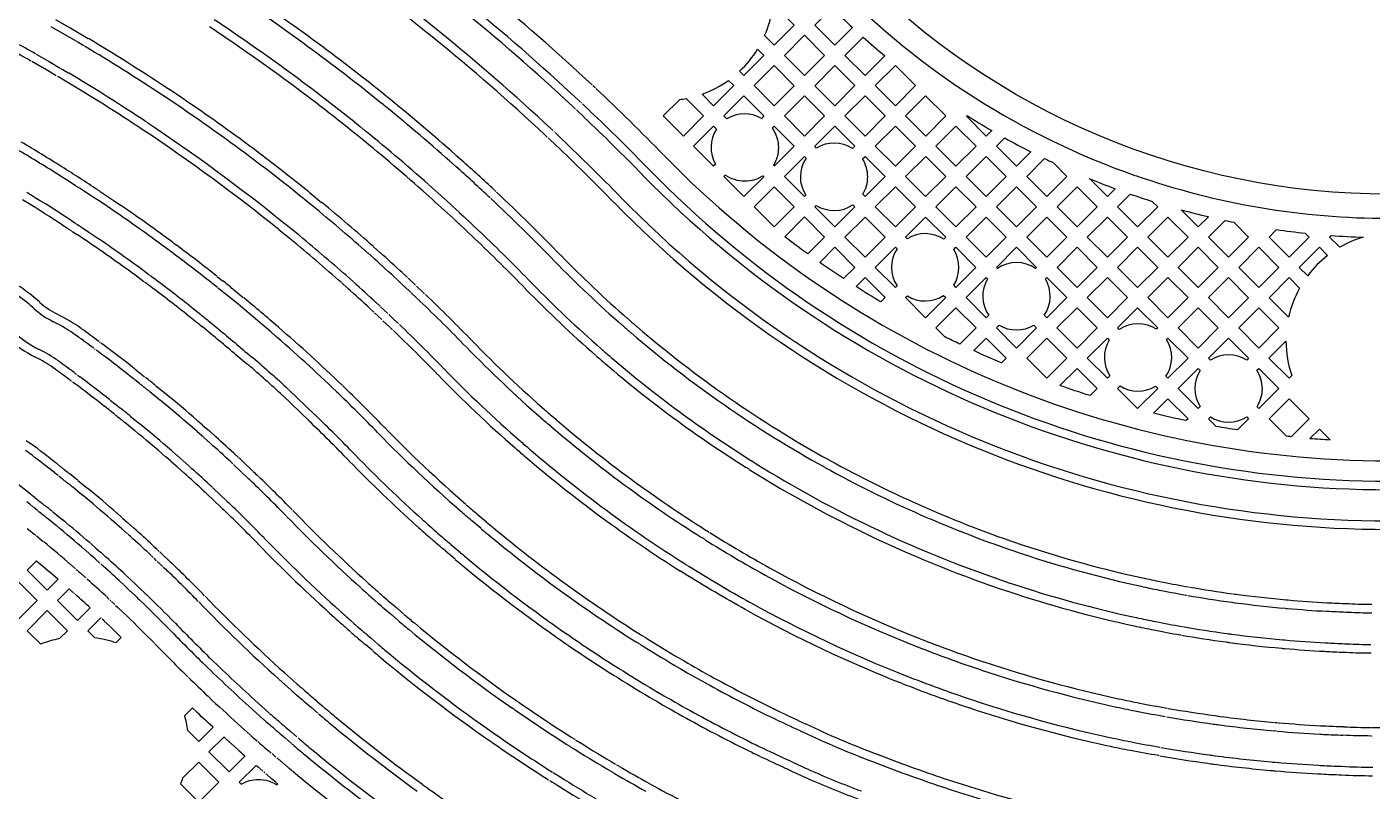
# Model space of a CAD drawing. Extents: x 1548 to 1929, y -174 to 95.
# Drawn here: x 1743.38 to 1750.48, y 44.26 to 48.3 of the extents above; entities that cross this region are included whole.
import ezdxf

# ---------------------------------------------------------------- set-up
doc = ezdxf.new("R2010")
doc.units = 0
doc.layers.add('gbr-dxf_layer0', color=7, linetype='Continuous')

msp = doc.modelspace()

# ---------------------------------------------------------------- linework, layer by layer
at = {"layer": 'gbr-dxf_layer0'}
for p, q in [((1743.5828, 48.2556), (1743.5125, 48.2951)), ((1743.5356, 48.3337), (1743.6059, 48.2942)), ((1743.6074, 48.2933), (1743.6683, 48.2572)), ((1743.6472, 48.2174), (1743.5834, 48.2552)), ((1743.6848, 48.1957), (1743.6505, 48.2158)), ((1743.433, 48.1511), (1743.5013, 48.1129)), ((1743.4782, 48.0742), (1743.4099, 48.1125)), ((1743.5394, 48.0376), (1743.4787, 48.0739)), ((1743.5029, 48.1119), (1743.5607, 48.0773)), ((1743.5625, 48.0763), (1743.5684, 48.0728)), ((1743.5789, 48.015), (1743.5514, 48.0312)), ((1744.1075, 47.93), (1744.0999, 47.9348)), ((1746.3797, 47.9776), (1746.3719, 47.985)), ((1746.2729, 47.8681), (1746.2634, 47.8769)), ((1746.3251, 47.8187), (1746.2846, 47.857)), ((1746.2949, 47.909), (1746.3044, 47.9002)), ((1746.3164, 47.8888), (1746.3569, 47.8506)), ((1746.131, 47.7138), (1746.1203, 47.7237)), ((1746.1525, 47.7552), (1746.1607, 47.7476)), ((1746.172, 47.7371), (1746.2063, 47.7048)), ((1746.1406, 47.7048), (1746.1362, 47.7092)), ((1746.1738, 47.6736), (1746.142, 47.7035)), ((1745.6483, 47.5584), (1745.6157, 47.5876)), ((1745.6467, 47.6203), (1745.6793, 47.5911)), ((1745.5074, 47.4001), (1745.4746, 47.4293)), ((1745.5054, 47.4621), (1745.5382, 47.4329)), ((1745.852, 47.4333), (1745.8597, 47.4259)), ((1743.4311, 47.3403), (1743.3619, 47.3832)), ((1743.3846, 47.4221), (1743.4567, 47.3774)), ((1743.7874, 47.4165), (1743.8351, 47.3842)), ((1743.837, 47.3829), (1743.8824, 47.3518)), ((1744.9108, 47.3349), (1744.8476, 47.3864)), ((1744.8743, 47.4227), (1744.9401, 47.3691)), ((1743.858, 47.3139), (1743.8098, 47.347)), ((1745.6667, 47.3162), (1745.6919, 47.2928)), ((1743.674, 47.2372), (1743.7146, 47.21)), ((1744.7776, 47.1734), (1744.7143, 47.2249)), ((1744.7437, 47.259), (1744.807, 47.2075)), ((1745.6629, 47.2583), (1745.6352, 47.284)), ((1743.6906, 47.1719), (1743.65, 47.1991)), ((1743.7364, 47.1405), (1743.6914, 47.1714)), ((1743.7159, 47.2091), (1743.7636, 47.1764)), ((1744.1559, 47.1566), (1744.1742, 47.1431)), ((1744.1485, 47.1062), (1744.1302, 47.1196)), ((1745.2166, 47.0725), (1745.1835, 47.1018)), ((1745.2143, 47.1346), (1745.2474, 47.1053)), ((1744.0206, 46.9373), (1744.0051, 46.9487)), ((1744.0307, 46.9857), (1744.049, 46.9722)), ((1744.3906, 46.9189), (1744.3584, 46.9446)), ((1744.3881, 46.9784), (1744.4177, 46.9549)), ((1745.0774, 46.9161), (1745.046, 46.944)), ((1745.0742, 46.9791), (1745.1082, 46.9488)), ((1745.3622, 46.9399), (1745.3398, 46.9605)), ((1745.4037, 46.9003), (1745.364, 46.938)), ((1745.3686, 46.9951), (1745.3935, 46.9722)), ((1745.3959, 46.9698), (1745.4356, 46.932)), ((1744.4989, 46.8315), (1744.4453, 46.8751)), ((1744.4727, 46.9108), (1744.5262, 46.8673)), ((1745.409, 46.895), (1745.4042, 46.8998)), ((1745.4426, 46.863), (1745.4111, 46.8932)), ((1745.4406, 46.9272), (1745.4746, 46.8947)), ((1750.0431, 46.7632), (1749.9402, 46.866)), ((1744.2546, 46.8139), (1744.2859, 46.7891)), ((1745.2159, 46.7898), (1745.1962, 46.8076)), ((1745.2274, 46.8401), (1745.2483, 46.8211)), ((1745.2516, 46.8177), (1745.2893, 46.782)), ((1744.2587, 46.7532), (1744.2276, 46.7779)), ((1744.3408, 46.7448), (1744.3927, 46.7025)), ((1745.2575, 46.7501), (1745.2198, 46.7859)), ((1745.2995, 46.7101), (1745.2629, 46.7446)), ((1745.2948, 46.7765), (1745.3288, 46.7443)), ((1744.3653, 46.6668), (1744.3107, 46.7113)), ((1743.7598, 46.5824), (1743.7496, 46.5895)), ((1743.7745, 46.627), (1743.7847, 46.6199)), ((1749.9401, 46.5464), (1750.0295, 46.6358)), ((1743.6523, 46.4569), (1743.6625, 46.4498)), ((1743.9527, 46.4336), (1743.9245, 46.4554)), ((1743.9787, 46.413), (1743.9535, 46.433)), ((1743.9538, 46.4897), (1743.9793, 46.4699)), ((1743.9805, 46.469), (1744.0057, 46.449)), ((1743.6356, 46.4137), (1743.6254, 46.4208)), ((1744.0863, 46.3258), (1744.033, 46.3695)), ((1744.0632, 46.4029), (1744.1139, 46.3614)), ((1744.7675, 46.38), (1744.9042, 46.2482)), ((1743.8223, 46.2696), (1743.7951, 46.2909)), ((1743.8239, 46.3255), (1743.8484, 46.3063)), ((1743.8503, 46.3049), (1743.8757, 46.2846)), ((1744.8739, 46.215), (1744.7347, 46.3491)), ((1743.8466, 46.2503), (1743.8239, 46.2685)), ((1743.9301, 46.2409), (1743.9803, 46.1999)), ((1743.9535, 46.1637), (1743.9007, 46.2069)), ((1744.2824, 46.1595), (1744.2559, 46.1828)), ((1744.3164, 46.1299), (1744.2834, 46.1586)), ((1744.2847, 46.2174), (1744.3112, 46.1941)), ((1744.312, 46.1933), (1744.3476, 46.1623)), ((1744.3495, 46.1605), (1744.381, 46.1318)), ((1743.3912, 46.1048), (1743.4039, 46.0962)), ((1744.3516, 46.0977), (1744.3176, 46.1287)), ((1744.1441, 46.0022), (1744.1174, 46.0255)), ((1744.1479, 46.0586), (1744.1746, 46.0353)), ((1744.1756, 46.0344), (1744.2079, 46.006)), ((1744.5019, 46.0226), (1744.5065, 46.0182)), ((1744.5082, 46.0164), (1744.5495, 45.9764)), ((1747.2067, 46.0064), (1747.2212, 45.9972)), ((1743.5297, 45.9425), (1743.5129, 45.9557)), ((1743.55, 45.9265), (1743.5306, 45.9417)), ((1743.5417, 45.9903), (1743.5585, 45.9771)), ((1743.5595, 45.9763), (1743.5761, 45.9631)), ((1743.5818, 45.9586), (1743.6019, 45.9424)), ((1744.1773, 45.9731), (1744.145, 46.0014)), ((1744.212, 45.9417), (1744.178, 45.9724)), ((1744.2091, 46.005), (1744.2406, 45.9765)), ((1744.519, 45.9432), (1744.4753, 45.9857)), ((1744.5474, 45.9164), (1744.5202, 45.9422)), ((1744.5502, 45.9758), (1744.5774, 45.9499)), ((1747.1959, 45.9599), (1747.1815, 45.9691)), ((1743.5727, 45.9081), (1743.5526, 45.9244)), ((1743.6752, 45.8257), (1743.6244, 45.867)), ((1743.6538, 45.9012), (1743.7046, 45.8598)), ((1743.4092, 45.8247), (1743.4275, 45.8107)), ((1743.429, 45.8095), (1743.4455, 45.7961)), ((1743.4478, 45.7941), (1743.4669, 45.779)), ((1744.3662, 45.8626), (1744.4056, 45.8241)), ((1744.4062, 45.8235), (1744.4329, 45.7985)), ((1743.3992, 45.7757), (1743.3836, 45.7876)), ((1743.4162, 45.7619), (1743.3997, 45.7753)), ((1743.4407, 45.7423), (1743.4189, 45.7596)), ((1743.5207, 45.7362), (1743.5703, 45.6956)), ((1743.8604, 45.728), (1743.8855, 45.7059)), ((1744.4037, 45.7642), (1744.3745, 45.7916)), ((1745.7596, 45.7249), (1745.8097, 45.6822)), ((1743.5408, 45.6616), (1743.4912, 45.7022)), ((1743.8574, 45.6707), (1743.8297, 45.6951)), ((1743.8856, 45.6464), (1743.8592, 45.6693)), ((1743.8871, 45.7047), (1743.916, 45.6795)), ((1743.9173, 45.6783), (1743.9474, 45.651)), ((1745.7815, 45.6471), (1745.7314, 45.6898)), ((1743.3857, 45.6479), (1743.4081, 45.6306)), ((1743.4105, 45.6286), (1743.4237, 45.6179)), ((1743.4249, 45.6169), (1743.4323, 45.611)), ((1743.4344, 45.6092), (1743.4707, 45.5793)), ((1743.9162, 45.6185), (1743.8861, 45.6459)), ((1746.963, 45.589), (1746.9462, 45.5994)), ((1746.971, 45.637), (1746.9849, 45.6283)), ((1743.7172, 45.5117), (1743.6916, 45.5346)), ((1743.7443, 45.4881), (1743.7184, 45.5106)), ((1743.7199, 45.5696), (1743.7481, 45.5444)), ((1743.7488, 45.5438), (1743.7748, 45.5213)), ((1743.7761, 45.52), (1743.8013, 45.497)), ((1744.04, 45.5056), (1744.0219, 45.5224)), ((1744.0509, 45.5569), (1744.0715, 45.5378)), ((1744.0741, 45.5352), (1744.0834, 45.5264)), ((1744.0857, 45.5241), (1744.1017, 45.5084)), ((1745.6446, 45.4851), (1745.5942, 45.5283)), ((1745.6225, 45.5633), (1745.6729, 45.5201)), ((1743.62, 45.4533), (1743.6417, 45.4342)), ((1743.7701, 45.4646), (1743.7448, 45.4876)), ((1744.0514, 45.4946), (1744.0422, 45.5034)), ((1744.0693, 45.4772), (1744.0557, 45.4905)), ((1744.1014, 45.447), (1744.0723, 45.4741)), ((1744.1039, 45.5061), (1744.1329, 45.4791)), ((1746.8597, 45.4596), (1746.8719, 45.4519)), ((1743.645, 45.4314), (1743.6525, 45.4251)), ((1743.6547, 45.4231), (1743.6719, 45.4081)), ((1743.674, 45.4061), (1743.6957, 45.3863)), ((1743.8943, 45.3514), (1743.8761, 45.3685)), ((1743.908, 45.4003), (1743.9261, 45.3832)), ((1743.9278, 45.3815), (1743.9354, 45.3742)), ((1743.9374, 45.3725), (1743.9552, 45.355)), ((1743.906, 45.3401), (1743.8959, 45.3497)), ((1743.9227, 45.3238), (1743.9074, 45.3389)), ((1743.9569, 45.292), (1743.9241, 45.3224)), ((1743.9556, 45.3546), (1743.9884, 45.3242)), ((1743.8038, 45.2883), (1743.8195, 45.2736)), ((1743.8234, 45.2699), (1743.8283, 45.2651)), ((1743.831, 45.2626), (1743.8483, 45.2456)), ((1743.8524, 45.2417), (1743.8622, 45.2325)), ((1743.8637, 45.2311), (1743.8886, 45.2077)), ((1745.3384, 45.2272), (1745.3744, 45.1952)), ((1743.7916, 45.1595), (1743.7818, 45.1686)), ((1743.8215, 45.1314), (1743.7928, 45.1583)), ((1743.8912, 45.2054), (1743.9103, 45.1874)), ((1745.3429, 45.163), (1745.3094, 45.1927)), ((1743.839, 45.1149), (1743.8238, 45.1294)), ((1749.4754, 45.0853), (1749.4713, 45.0861)), ((1745.2077, 45.0029), (1745.1718, 45.0344)), ((1745.2025, 45.0674), (1745.2357, 45.0382)), ((1744.7448, 44.8853), (1744.8071, 44.8297)), ((1746.5264, 44.8984), (1746.5295, 44.8964)), ((1744.7761, 44.797), (1744.7165, 44.8503)), ((1744.9173, 44.7351), (1744.948, 44.7079)), ((1745.9689, 44.7384), (1745.9811, 44.73)), ((1746.7044, 44.7374), (1746.6961, 44.7421)), ((1746.7173, 44.7819), (1746.7256, 44.7772)), ((1744.6355, 44.6383), (1744.5728, 44.6945)), ((1744.6037, 44.7272), (1744.6639, 44.6733)), ((1744.9198, 44.6728), (1744.8865, 44.7023)), ((1745.9565, 44.6923), (1745.9443, 44.7007)), ((1749.4045, 44.6988), (1749.4083, 44.6981)), ((1744.5002, 44.6146), (1744.5635, 44.5582)), ((1749.972, 44.624), (1749.9846, 44.6228)), ((1744.4945, 44.4836), (1744.4351, 44.5366)), ((1744.7789, 44.5144), (1744.7481, 44.5418)), ((1744.7789, 44.5746), (1744.8097, 44.5472)), ((1745.8369, 44.5204), (1745.8242, 44.5291)), ((1745.8507, 44.5655), (1745.8634, 44.5568)), ((1749.9801, 44.578), (1749.9696, 44.579)), ((1744.6783, 44.4594), (1744.6991, 44.4409)), ((1744.6301, 44.3663), (1744.6131, 44.3814)), ((1744.7037, 44.4368), (1744.7083, 44.4328)), ((1744.7188, 44.424), (1744.7402, 44.4057)), ((1744.7415, 44.4046), (1744.7667, 44.3832)), ((1744.768, 44.3822), (1744.783, 44.37)), ((1744.64, 44.3575), (1744.6354, 44.3616)), ((1744.6727, 44.3297), (1744.6513, 44.3481)), ((1744.6995, 44.307), (1744.6743, 44.3283)), ((1746.1617, 44.3594), (1746.167, 44.3559)), ((1746.4854, 44.3548), (1746.4742, 44.3614))]:
    msp.add_line(p, q, dxfattribs=at)
at = {"layer": 'gbr-dxf_layer0', "linetype": 'Continuous'}
for points in [[(1787.9817, 53.2652), (1787.9817, 52.6681, -0.414254), (1787.9317, 52.618), (1787.5702, 52.618), (1787.5702, 52.5701), (1787.2416, 52.5701), (1787.2416, 52.618), (1787.2067, 52.618, 0.064068), (1786.9936, 52.5906, 0.013699), (1786.8417, 52.5464, 0.036904), (1786.8081, 52.5489, 0.080213), (1786.7361, 52.5373, 0.02431), (1786.4744, 52.4286), (1767.9627, 52.4286, 0.202298), (1758.8936, 48.602, -0.202305), (1756.0729, 47.4121), (1750.5726, 47.4121, -0.202305), (1747.7519, 48.602, 0.202298), (1738.6828, 52.4286), (1710.498, 52.4286)], [(1743.6688, 48.2569, -0.051799), (1743.6729, 48.2548), (1743.7086, 48.2338)], [(1744.0994, 47.9351, -0.056621), (1744.095, 47.9376, 0.012261), (1743.6884, 48.1935)], [(1743.5709, 48.0717, -0.0435), (1743.5743, 48.0699), (1743.6027, 48.0532)], [(1743.9986, 47.7511, -0.068014), (1743.9931, 47.7537, 0.012743), (1743.5798, 48.0145)], [(1744.12, 47.9752, -0.052226), (1744.124, 47.9728), (1744.1328, 47.9672)], [(1744.0188, 47.7913, -0.058344), (1744.0232, 47.7887, -0.023177), (1744.7427, 47.2599)], [(1747.3183, 47.761, -0.154933), (1747.3508, 47.6584, -0.140449), (1747.3239, 47.5643)], [(1748.5015, 47.6653), (1748.5454, 47.7092, 0.00942), (1748.6838, 47.6356)], [(1745.8295, 47.3926), (1745.821, 47.4006, -0.057147), (1745.8174, 47.4042, 0.005454), (1745.6493, 47.5575)], [(1747.2706, 47.5098, -0.146257), (1747.173, 47.4806, -0.154923), (1747.0705, 47.5132), (1747.063, 47.5057)], [(1743.8081, 47.3482), (1743.7632, 47.3785, -0.011416), (1743.7373, 47.3946)], [(1745.6938, 47.2912), (1745.7736, 47.2153, -0.067126), (1745.7782, 47.2115, -0.009279), (1746.0492, 46.9431)], [(1746.016, 46.9126, 0.009178), (1745.7492, 47.177, -0.066199), (1745.7447, 47.1807), (1745.6643, 47.2571)], [(1750.2599, 47.1857), (1750.2683, 47.1941, 0.010165), (1750.4372, 47.1852)], [(1750.4372, 47.1852, 0.059315), (1750.3136, 47.132), (1750.2599, 47.1857)], [(1749.9402, 46.866), (1750.0463, 46.9721), (1750.1017, 46.9168, 0.0726), (1750.0431, 46.7632)], [(1745.4886, 46.8823, -0.033726), (1745.4907, 46.8803, -0.008705), (1745.7337, 46.6388)], [(1745.7029, 46.6059, 0.008783), (1745.4589, 46.8484, -0.004338), (1745.4533, 46.8532)], [(1744.7336, 46.3503, 0.007395), (1744.5534, 46.5111, -0.121111), (1744.5438, 46.5159, 0.006517), (1744.3662, 46.6662)], [(1744.3938, 46.7017, -0.006353), (1744.5679, 46.5546, -0.120438), (1744.5774, 46.5498, -0.00768), (1744.7656, 46.3819)], [(1750.0295, 46.6358, 0.081276), (1750.0603, 46.4546), (1750.0461, 46.4404), (1749.9401, 46.5464)], [(1743.6193, 46.4253, -0.018624), (1743.6181, 46.4263, -0.003594), (1743.6111, 46.4318)], [(1744.3733, 45.7928), (1744.3339, 45.8312, -0.008152), (1744.3178, 45.8456)], [(1745.7305, 45.6905, -0.003593), (1745.6728, 45.7396, -0.060481), (1745.669, 45.7434)], [(1745.4731, 45.694, 0.003317), (1745.5481, 45.6274, -0.057243), (1745.5515, 45.6236, 0.004202), (1745.6213, 45.5642)], [(1745.5934, 45.5289, -0.004324), (1745.5209, 45.5905, -0.068088), (1745.5167, 45.5949)], [(1747.1791, 45.2185, -0.013501), (1746.8534, 45.4107, -0.059445), (1746.8488, 45.4133), (1746.8346, 45.4222)], [(1743.6279, 45.3105, -0.013791), (1743.626, 45.3123), (1743.6076, 45.3292), (1743.5462, 45.2677)], [(1743.5462, 45.2677), (1743.6523, 45.1616), (1743.719, 45.2283, 0.003621), (1743.6398, 45.3001)], [(1743.7062, 45.1077), (1743.7417, 45.0721, -0.051426), (1743.8553, 45.0451), (1743.8827, 45.0725, 0.002041), (1743.8401, 45.1139)], [(1744.165, 45.1502, -0.046325), (1744.168, 45.1474, 0.00746), (1744.3556, 44.9593)], [(1744.0579, 45.0409, -0.029204), (1744.0622, 45.037, 0.006722), (1744.234, 44.8645)], [(1746.6189, 45.0374, -0.003813), (1746.6137, 45.0409, -0.008406), (1746.6006, 45.0485)], [(1744.2696, 44.6891, -0.000599), (1744.2577, 44.7004), (1744.216, 44.6587)], [(1744.216, 44.6587, -0.034204), (1744.2314, 44.5825), (1744.2916, 44.5223), (1744.3673, 44.598, -0.00361), (1744.2709, 44.6878)], [(1750.4836, 44.5975, -0.038897), (1750.487, 44.5976), (1756.0638, 44.5976)], [(1750.4835, 44.5522, -0.039457), (1750.48, 44.5521, -0.013349), (1750.3305, 44.5565)], [(1749.3594, 44.4483, -0.033027), (1749.3565, 44.4488, -0.005377), (1749.2088, 44.4764)], [(1744.6118, 44.3825, -0.000925), (1744.5942, 44.3973), (1744.5054, 44.3085)], [(1746.4964, 44.4006, -0.034007), (1746.499, 44.399), (1746.5072, 44.3942)], [(1744.5054, 44.3085), (1744.516, 44.2979, -0.134942), (1744.6068, 44.3229, -0.144399), (1744.7033, 44.2944), (1744.7085, 44.2996)]]:
    msp.add_lwpolyline(points, format="xyb", dxfattribs=at)
for points in [[(1747.2781, 48.2492, 0.070282), (1747.3206, 48.4026), (1747.3288, 48.4108), (1747.4348, 48.3048), (1747.3287, 48.1987)], [(1747.5425, 48.3048), (1747.6337, 48.3959, 0.009003), (1747.7417, 48.2922), (1747.6484, 48.1989)], [(1747.7023, 48.145), (1747.7982, 48.2409, 0.009037), (1747.9121, 48.1428), (1747.8083, 48.039)], [(1747.1462, 48.0617, 0.066407), (1747.2412, 48.1784), (1747.2748, 48.1448), (1747.1689, 48.0389)], [(1746.9478, 47.9403, 0.069335), (1747.087, 48.0131), (1747.1151, 47.9851), (1747.0091, 47.8791)], [(1747.063, 47.8252), (1747.1689, 47.9312), (1747.2748, 47.8253), (1747.2619, 47.8124, 0.277245), (1747.0789, 47.8093)], [(1746.7433, 47.8253), (1746.8298, 47.9119, 0.0149), (1746.8632, 47.9172), (1746.9552, 47.8252), (1746.8493, 47.7193)], [(1746.9032, 47.6654), (1747.0091, 47.7713), (1747.0244, 47.756, 0.283381), (1747.0191, 47.5695), (1747.0091, 47.5596)], [(1747.5425, 47.6654), (1747.6483, 47.7713), (1747.7542, 47.6654), (1747.7415, 47.6526, 0.288408), (1747.5522, 47.6557)], [(1747.3826, 47.5055), (1747.4886, 47.6115), (1747.497, 47.6031, 0.301445), (1747.4955, 47.4066), (1747.4885, 47.3996)], [(1747.7949, 47.5983), (1747.8081, 47.6115), (1747.9142, 47.5054), (1747.8083, 47.3996), (1747.7964, 47.4115, 0.137221), (1747.8222, 47.5037, 0.141242)], [(1748.6614, 47.5055), (1748.7558, 47.5998, 0.002994), (1748.8001, 47.5787), (1748.8734, 47.5054), (1748.7674, 47.3995)], [(1747.5424, 47.3458), (1747.5498, 47.3532, 0.296935), (1747.7438, 47.3563), (1747.7544, 47.3457), (1747.6484, 47.2397)], [(1749.1409, 47.3456), (1749.208, 47.4127, 0.007352), (1749.3241, 47.3744), (1749.3529, 47.3456), (1749.2469, 47.2396)], [(1747.3841, 47.1874), (1747.4885, 47.2919), (1747.5945, 47.1859), (1747.5057, 47.097, -0.007242)], [(1748.022, 47.1858), (1748.1279, 47.2917), (1748.2338, 47.1858), (1748.2231, 47.175, 0.293128), (1748.0311, 47.1767)], [(1749.6204, 47.1858), (1749.7082, 47.2736, 0.002876), (1749.7543, 47.2641), (1749.8325, 47.1859), (1749.7264, 47.0798)], [(1749.9403, 47.1859), (1749.9798, 47.2254, 0.009193), (1750.1315, 47.2064), (1750.1522, 47.1857), (1750.0463, 47.0799)], [(1747.5687, 47.0523), (1747.6484, 47.132), (1747.7544, 47.026), (1747.6951, 46.9667, -0.007295)], [(1747.8622, 47.026), (1747.9682, 47.132), (1747.9768, 47.1233, 0.297432), (1747.9769, 46.929), (1747.9681, 46.9201)], [(1748.2763, 46.9316, 0.287854), (1748.2765, 47.1206), (1748.2877, 47.1319), (1748.3937, 47.0259), (1748.2878, 46.92)], [(1748.5015, 47.0259), (1748.6076, 47.1319), (1748.7135, 47.026), (1748.7078, 47.0203, 0.309326), (1748.507, 47.0203)], [(1750.1002, 47.026), (1750.206, 47.1319), (1750.2492, 47.0887, 0.066056), (1750.1442, 46.982)], [(1747.7606, 46.9244), (1747.8083, 46.9721), (1747.9142, 46.8662), (1747.8917, 46.8437, -0.007357)], [(1748.3417, 46.8662), (1748.4476, 46.972), (1748.4548, 46.9648, 0.292857), (1748.4606, 46.7731), (1748.4477, 46.7602)], [(1748.7541, 46.7732, 0.292402), (1748.76, 46.9647), (1748.7674, 46.9721), (1748.8734, 46.8661), (1748.7673, 46.76)], [(1748.0219, 46.8662), (1748.0313, 46.8756, 0.292321), (1748.2229, 46.8773), (1748.234, 46.8662), (1748.1279, 46.7602)], [(1748.1818, 46.7063), (1748.2878, 46.8123), (1748.3938, 46.7063), (1748.3082, 46.6207, -0.004265), (1748.2284, 46.6597)], [(1749.141, 46.7063), (1749.2469, 46.8123), (1749.3529, 46.7063), (1749.3459, 46.6993, 0.301117), (1749.1496, 46.6977)], [(1748.5016, 46.7063), (1748.5162, 46.7209, 0.276082), (1748.6986, 46.721), (1748.7135, 46.7061), (1748.6076, 46.6003)], [(1748.3816, 46.5863), (1748.4477, 46.6524), (1748.5537, 46.5464), (1748.5286, 46.5213, -0.007682)], [(1748.981, 46.5464), (1749.0871, 46.6525), (1749.097, 46.6425, 0.288193), (1749.1, 46.4533), (1749.087, 46.4404)], [(1749.3964, 46.4509, 0.297168), (1749.3994, 46.645), (1749.4068, 46.6524), (1749.5128, 46.5464), (1749.4069, 46.4404)], [(1749.6206, 46.5464), (1749.7265, 46.6523), (1749.8324, 46.5464), (1749.8224, 46.5365, 0.292056), (1749.6311, 46.5359)], [(1748.8368, 46.4022), (1748.9271, 46.4925), (1749.0331, 46.3865), (1748.9959, 46.3492, -0.008009)], [(1749.4607, 46.3866), (1749.5667, 46.4925), (1749.5773, 46.4819, 0.291063), (1749.5771, 46.2911), (1749.5666, 46.2807)], [(1749.8765, 46.4828), (1749.8862, 46.4925), (1749.9922, 46.3865), (1749.8864, 46.2806), (1749.8768, 46.2902, 0.143795), (1749.905, 46.3864, 0.144411)], [(1749.1409, 46.3865), (1749.1542, 46.3998, 0.284262), (1749.3413, 46.3983), (1749.353, 46.3866), (1749.2469, 46.2805)], [(1749.3301, 46.2559), (1749.4069, 46.3327), (1749.5127, 46.2268), (1749.5028, 46.2168, -0.008457)], [(1749.9403, 46.2268), (1750.0461, 46.3326), (1750.1521, 46.2266), (1750.0574, 46.1319, -0.001288), (1750.0326, 46.1344)], [(1749.6205, 46.2268), (1749.6307, 46.237, 0.293343), (1749.8228, 46.2364), (1749.8325, 46.2268), (1749.7735, 46.1678, -0.005465), (1749.6609, 46.1864)], [(1743.3864, 45.4275), (1743.4355, 45.4767, -0.005072), (1743.5501, 45.3795), (1743.4923, 45.3216)], [(1743.3864, 45.1079), (1743.4923, 45.2138), (1743.5984, 45.1077), (1743.557, 45.0663, 0.045783), (1743.4573, 45.037)], [(1744.1962, 44.298, 0.015502), (1744.2082, 44.3311), (1744.2916, 44.4145), (1744.3976, 44.3085), (1744.2917, 44.2026)]]:
    msp.add_lwpolyline(points, format="xyb", close=True, dxfattribs=at)
for points in [[(1747.3826, 48.1448), (1747.4887, 48.2509), (1747.5945, 48.145), (1747.4884, 48.0389)], [(1747.2228, 47.9851), (1747.3287, 48.0909), (1747.4346, 47.985), (1747.3287, 47.8792)], [(1747.5423, 47.985), (1747.6484, 48.0911), (1747.7544, 47.9851), (1747.6483, 47.879)], [(1747.8622, 47.9851), (1747.9681, 48.091), (1748.0739, 47.9851), (1747.9681, 47.8792)], [(1747.3826, 47.8253), (1747.4884, 47.9312), (1747.5945, 47.8251), (1747.4886, 47.7193)], [(1747.7022, 47.8251), (1747.8083, 47.9312), (1747.9142, 47.8253), (1747.8081, 47.7193)], [(1748.022, 47.8253), (1748.1278, 47.9312), (1748.234, 47.8251), (1748.1281, 47.7192)], [(1747.862, 47.6654), (1747.9681, 47.7715), (1748.0742, 47.6654), (1747.9681, 47.5593)], [(1748.1819, 47.6653), (1748.2879, 47.7712), (1748.3938, 47.6653), (1748.2879, 47.5594)], [(1748.022, 47.5054), (1748.1281, 47.6115), (1748.234, 47.5056), (1748.1279, 47.3995)], [(1748.3417, 47.5056), (1748.4476, 47.6114), (1748.5536, 47.5055), (1748.4477, 47.3996)], [(1747.2229, 47.3458), (1747.3287, 47.4517), (1747.4346, 47.3458), (1747.3288, 47.2399)], [(1747.8622, 47.3457), (1747.9681, 47.4515), (1748.074, 47.3456), (1747.9682, 47.2397)], [(1748.1818, 47.3456), (1748.2879, 47.4517), (1748.3938, 47.3457), (1748.2877, 47.2396)], [(1748.5016, 47.3457), (1748.6075, 47.4516), (1748.7135, 47.3456), (1748.6076, 47.2397)], [(1748.8213, 47.3456), (1748.9272, 47.4515), (1749.0331, 47.3456), (1748.9272, 47.2397)], [(1747.7023, 47.1858), (1747.8083, 47.2918), (1747.9143, 47.1858), (1747.8083, 47.0799)], [(1748.3416, 47.1858), (1748.4477, 47.2918), (1748.5537, 47.1858), (1748.4476, 47.0798)], [(1748.6615, 47.1858), (1748.7674, 47.2917), (1748.8733, 47.1858), (1748.7674, 47.0799)], [(1748.9811, 47.1858), (1749.087, 47.2917), (1749.193, 47.1857), (1749.0871, 47.0798)], [(1749.3008, 47.1857), (1749.4068, 47.2917), (1749.5127, 47.1858), (1749.4067, 47.0798)], [(1748.8213, 47.026), (1748.9272, 47.1319), (1749.0332, 47.0259), (1748.9273, 46.92)], [(1749.141, 47.0259), (1749.2469, 47.1318), (1749.3528, 47.026), (1749.2469, 46.92)], [(1749.4606, 47.026), (1749.5665, 47.1319), (1749.6726, 47.0259), (1749.5666, 46.9199)], [(1749.7803, 47.0259), (1749.8864, 47.132), (1749.9924, 47.026), (1749.8863, 46.9199)], [(1748.9812, 46.8661), (1749.0871, 46.972), (1749.193, 46.8662), (1749.0871, 46.7602)], [(1749.3008, 46.8662), (1749.4067, 46.9721), (1749.5127, 46.8661), (1749.4068, 46.7602)], [(1749.6205, 46.8661), (1749.7264, 46.972), (1749.8325, 46.866), (1749.7265, 46.76)], [(1748.8212, 46.7061), (1748.9273, 46.8122), (1749.0332, 46.7063), (1748.9271, 46.6003)], [(1749.4607, 46.7063), (1749.5666, 46.8122), (1749.6726, 46.7062), (1749.5667, 46.6003)], [(1749.7803, 46.7062), (1749.8863, 46.8122), (1749.9922, 46.7063), (1749.8862, 46.6003)], [(1748.6615, 46.5464), (1748.7673, 46.6523), (1748.8732, 46.5464), (1748.7674, 46.4405)], [(1743.2265, 45.2677), (1743.3325, 45.3736), (1743.4384, 45.2677), (1743.3325, 45.1618)]]:
    msp.add_lwpolyline(points, close=True, dxfattribs=at)
for points in [[(1748.3417, 47.8251), (1748.4476, 47.7192), (1748.4768, 47.7483)], [(1747.3287, 47.5594), (1747.4347, 47.6654), (1747.3287, 47.7714), (1747.3183, 47.761)], [(1748.6838, 47.6356), (1748.6075, 47.5593), (1748.5015, 47.6653)], [(1747.063, 47.5057), (1747.169, 47.3997), (1747.2749, 47.5055)], [(1749.1286, 47.4411), (1749.087, 47.3995), (1748.9924, 47.4942)], [(1749.6201, 47.2933), (1749.5665, 47.2397), (1749.4765, 47.3297)], [(1750.1564, 46.1231), (1750.206, 46.1727), (1750.2631, 46.1157)], [(1743.7756, 45.1745), (1743.7743, 45.1759), (1743.7062, 45.1077)], [(1744.4324, 44.5389), (1744.4237, 44.5466), (1744.3455, 44.4684)], [(1744.3455, 44.4684), (1744.4515, 44.3624), (1744.536, 44.4469)]]:
    msp.add_lwpolyline(points, dxfattribs=at)
at = {"layer": 'gbr-dxf_layer0'}
for centre, radius, start, end in [((1738.683, 39.766), 10.9376, 51.04985, 60.01079), ((1738.6829, 39.766), 10.8926, 51.04329, 60.00413), ((1738.6818, 39.7663), 10.4971, 51.04862, 56.40727), ((1750.5728, 51.35), 4.0656, 224.29062, 250.74794), ((1738.6818, 39.7663), 10.4521, 51.03688, 56.41406), ((1738.6813, 39.7674), 11.1469, 46.92551, 51.02607), ((1738.6828, 39.7658), 11.2552, 46.93646, 50.80615), ((1738.6813, 39.7674), 11.1019, 46.93203, 51.03244), ((1738.6839, 39.7647), 10.2402, 51.05083, 56.42043), ((1738.6839, 39.7647), 10.2852, 51.06288, 56.41336), ((1738.6833, 39.7657), 9.5924, 60.50578, 61.97069), ((1738.6833, 39.7657), 9.6374, 60.49802, 61.98291), ((1738.6719, 39.7722), 9.8472, 56.41205, 59.23076), ((1738.679, 39.7692), 10.8926, 46.921, 51.00987), ((1738.679, 39.7693), 10.9376, 46.9092, 51.01631), ((1743.5578, 48.0529), 0.0225, 236.19986, 246.36121), ((1738.6696, 39.7737), 9.6377, 56.3076, 59.20418), ((1738.681, 39.7669), 9.8022, 51.0286, 56.38062), ((1738.681, 39.7669), 9.8472, 51.04114, 56.37313), ((1738.6843, 39.7647), 10.4969, 48.45679, 51.05277), ((1746.1532, 47.724), 0.34, 47.26336, 47.7222), ((1738.6799, 39.7688), 11.2549, 44.23643, 46.77686), ((1738.6843, 39.7648), 10.4519, 48.46343, 51.04071), ((1746.1504, 47.7267), 0.187, 46.20074, 48.5613), ((1746.2955, 47.8779), 0.0225, 45.00624, 52.07814), ((1738.6835, 39.7652), 11.1019, 44.26669, 46.49731), ((1738.6835, 39.7651), 11.1469, 44.26065, 46.49102), ((1750.5728, 51.35), 4.1672, 237.68269, 239.80244), ((1738.6808, 39.7672), 9.5928, 51.0334, 56.33293), ((1738.6805, 39.768), 10.2399, 48.44008, 51.01214), ((1738.6805, 39.768), 10.2849, 48.43283, 51.02395), ((1746.1512, 47.726), 0.0225, 45.02204, 51.34668), ((1738.4359, 39.3826), 9.6074, 57.86921, 59.37564), ((1738.4358, 39.3826), 9.6524, 57.87606, 59.36218), ((1738.6801, 39.7682), 10.8925, 44.23662, 46.52026), ((1738.6801, 39.7683), 10.9375, 44.24284, 46.50848), ((1738.6909, 39.7586), 10.497, 46.99638, 48.2534), ((1750.5727, 51.3501), 5.3452, 224.27716, 269.96309), ((1738.6737, 39.7709), 9.152, 56.41646, 57.82917), ((1738.6737, 39.7709), 9.197, 56.42445, 57.83695), ((1750.5724, 51.3501), 5.498, 224.25284, 269.99556), ((1750.5724, 51.3501), 5.453, 224.2664, 269.97714), ((1750.5726, 51.3501), 4.0655, 250.79397, 269.99567), ((1744.1048, 47.9581), 0.6277, 236.78428, 239.38906), ((1738.6876, 39.7616), 10.285, 47.27481, 48.22762), ((1750.5728, 51.35), 4.1672, 247.71199, 249.72247), ((1738.6641, 39.7769), 8.9852, 56.34852, 57.75072), ((1738.6806, 39.7679), 9.8468, 48.43707, 50.52039), ((1738.6877, 39.7615), 10.24, 47.28263, 48.2353), ((1738.6782, 39.7699), 10.4521, 44.22778, 46.80631), ((1738.6782, 39.7699), 10.4971, 44.22086, 46.81192), ((1750.5721, 51.3503), 5.7075, 224.26992, 269.9969), ((1750.5721, 51.3503), 5.6625, 224.25723, 269.98642), ((1738.6641, 39.7769), 8.9402, 56.34087, 57.76504), ((1738.6763, 39.7701), 9.152, 53.43008, 55.50811), ((1738.6762, 39.7702), 9.1971, 53.43737, 55.51523), ((1738.6805, 39.7679), 9.8018, 48.44381, 50.52752), ((1750.5727, 51.3501), 4.1671, 254.74935, 256.78658), ((1744.1029, 47.9592), 0.8848, 236.95748, 239.20582), ((1744.1029, 47.9592), 0.8398, 236.87731, 239.12391), ((1738.6771, 39.7696), 8.9851, 53.44386, 55.50704), ((1738.6722, 39.7733), 9.1971, 51.58859, 53.24799), ((1738.6782, 39.7696), 9.5925, 48.42169, 50.51085), ((1738.6782, 39.7697), 9.6375, 48.43431, 50.50303), ((1738.677, 39.7696), 8.9401, 53.43859, 55.5203), ((1738.6722, 39.7733), 9.1521, 51.60222, 53.24017), ((1738.6824, 39.7662), 9.8018, 47.23251, 48.18572), ((1738.6824, 39.7662), 9.8468, 47.24573, 48.1789), ((1750.5733, 51.3493), 6.1033, 224.25636, 228.8295), ((1750.5733, 51.3493), 6.1483, 224.24391, 228.84972), ((1742.7905, 46.1017), 0.993, 48.23647, 56.82244), ((1738.6727, 39.7729), 8.9402, 51.5939, 53.24739), ((1738.6727, 39.7729), 8.9852, 51.60207, 53.23358), ((1740.5218, 42.0396), 6.272, 50.96767, 51.58906), ((1738.6741, 39.7738), 9.6373, 47.16301, 48.1083), ((1750.5723, 51.3502), 6.3152, 224.26677, 228.83839), ((1742.7905, 46.1017), 0.948, 48.36644, 56.74787), ((1740.522, 42.0394), 6.227, 50.95831, 51.57961), ((1738.6783, 39.7696), 9.1966, 49.00182, 50.48511), ((1738.6743, 39.7737), 9.5923, 47.1719, 48.11689), ((1745.7593, 47.1979), 0.4609, 226.77246, 228.18496), ((1745.7593, 47.1979), 0.4159, 226.95131, 228.35155), ((1750.5723, 51.3502), 6.3602, 224.25545, 228.85835), ((1743.7385, 47.1628), 0.4749, 228.19543, 243.11944), ((1743.7385, 47.1628), 0.4299, 228.48155, 242.96544), ((1740.5162, 42.0441), 6.0602, 50.88844, 51.51767), ((1738.6782, 39.7696), 9.1516, 48.99341, 50.49789), ((1743.1148, 45.9208), 0.9149, 54.46099, 63.36344), ((1743.1148, 45.9208), 0.9599, 54.53631, 63.44091), ((1740.5162, 42.0441), 6.0152, 50.90865, 51.50662), ((1745.7603, 47.197), 0.6252, 226.57875, 228.40741), ((1738.6759, 39.772), 9.6377, 44.20117, 46.16495), ((1749.1852, 49.74), 4.0231, 228.68404, 229.50202), ((1749.1852, 49.74), 3.9781, 228.65297, 229.51946), ((1743.7382, 47.1631), 0.6845, 228.22894, 243.11882), ((1743.7382, 47.1631), 0.6395, 228.34095, 243.22313), ((1738.6751, 39.7713), 8.4996, 53.44136, 54.19552), ((1738.6751, 39.7713), 8.5446, 53.4486, 54.20407), ((1739.2037, 40.3282), 8.3853, 46.09912, 49.18962), ((1739.2038, 40.3282), 8.4303, 46.1078, 49.19826), ((1745.7604, 47.1969), 0.6702, 226.75723, 228.28585), ((1738.6759, 39.772), 9.5927, 44.20838, 46.17236), ((1750.572, 51.3504), 6.1483, 229.43177, 241.04165), ((1750.572, 51.3504), 6.1033, 229.44383, 241.05319), ((1743.1147, 45.921), 0.7503, 54.48622, 63.35811), ((1743.7574, 46.6114), 0.0225, 225.01068, 236.23649), ((1738.6569, 39.785), 8.4997, 51.71804, 53.10014), ((1744.0364, 46.9523), 0.4179, 229.67317, 230.67555), ((1738.6569, 39.785), 8.5447, 51.70321, 53.10843), ((1750.5726, 51.3501), 6.7985, 224.27117, 228.84047), ((1750.5726, 51.3501), 6.7535, 224.25292, 228.85138), ((1749.1861, 49.7394), 4.19, 228.6434, 229.50304), ((1743.1147, 45.921), 0.7053, 54.58405, 63.45375), ((1738.6758, 39.7707), 8.3351, 53.48928, 54.19858), ((1749.1859, 49.7395), 4.235, 228.67545, 229.48882), ((1750.5726, 51.3498), 6.3601, 229.42572, 237.76899), ((1750.5726, 51.3498), 6.3151, 229.43702, 237.78031), ((1738.6761, 39.7705), 8.2901, 53.47656, 54.2095), ((1744.029, 46.9585), 0.6274, 231.38833, 232.441), ((1738.6618, 39.7813), 8.3352, 51.74211, 53.12053), ((1740.5343, 42.03), 5.6193, 51.12027, 51.77531), ((1750.5718, 51.3507), 7.0079, 224.25975, 228.86041), ((1750.5718, 51.3507), 6.9629, 224.27024, 228.84252), ((1738.6618, 39.7813), 8.2902, 51.75039, 53.12889), ((1744.277, 46.7669), 0.4628, 229.94895, 230.56518), ((1740.5344, 42.03), 5.5743, 51.14365, 51.76315), ((1738.6722, 39.7758), 9.152, 44.16576, 46.09172), ((1738.6722, 39.7758), 9.197, 44.17361, 46.09963), ((1738.6898, 39.7596), 8.4993, 49.09641, 50.57597), ((1738.6898, 39.7596), 8.5443, 49.105, 50.58468), ((1744.2681, 46.7742), 0.6724, 231.287, 231.86316), ((1740.5232, 42.0385), 5.365, 50.99593, 51.62607), ((1744.2679, 46.7743), 0.6274, 231.42582, 231.99763), ((1740.523, 42.0387), 5.41, 50.97879, 51.60913), ((1738.6703, 39.7776), 8.9851, 44.15563, 46.05946), ((1749.1694, 49.7541), 4.6734, 228.93018, 229.7603), ((1749.1693, 49.7541), 4.6284, 228.94643, 229.77635), ((1750.5738, 51.3488), 6.7531, 229.42703, 237.74856), ((1738.6897, 39.7599), 8.2897, 49.10702, 50.56581), ((1738.6896, 39.7599), 8.3347, 49.09835, 50.58061), ((1738.6703, 39.7776), 8.9401, 44.1477, 46.05144), ((1750.5703, 51.3524), 7.4487, 224.28642, 228.85034), ((1750.5703, 51.3524), 7.4037, 224.27652, 228.87037), ((1750.5738, 51.3488), 6.7981, 229.41626, 237.73793), ((1743.6415, 46.4365), 0.4156, 231.16761, 232.81545), ((1738.6637, 39.7799), 7.8971, 51.8611, 53.09631), ((1738.6985, 39.7511), 8.4992, 47.32143, 48.29698), ((1738.6987, 39.751), 8.5442, 47.33142, 48.30726), ((1749.179, 49.7458), 4.8378, 228.77864, 229.61722), ((1750.5726, 51.3501), 5.2435, 265.44645, 266.61545), ((1738.6637, 39.78), 7.8521, 51.86955, 53.10471), ((1744.7732, 46.3409), 0.4183, 227.47615, 229.24757), ((1750.571, 51.3516), 7.6157, 224.26723, 227.96967), ((1749.1788, 49.7459), 4.8828, 228.80629, 229.60481), ((1750.5733, 51.3493), 7.0077, 229.42681, 237.74655), ((1750.5733, 51.3493), 6.9627, 229.43741, 237.75701), ((1750.5723, 51.35), 6.1032, 241.06063, 251.55579), ((1743.5647, 45.9437), 0.0225, 45.5738, 56.34379), ((1744.2718, 46.7712), 1.0657, 231.12298, 231.5401), ((1740.5403, 42.0253), 4.9716, 51.24057, 51.86011), ((1738.6897, 39.7591), 8.2899, 47.25006, 48.2128), ((1738.6896, 39.7592), 8.3349, 47.24041, 48.22698), ((1744.7732, 46.341), 0.4633, 227.63971, 229.41898), ((1745.7574, 47.1993), 1.7184, 226.70109, 227.88423), ((1750.571, 51.3516), 7.6607, 224.27683, 227.97901), ((1750.5719, 51.3502), 6.3603, 237.95398, 251.5602), ((1750.5719, 51.3502), 6.3153, 237.96537, 251.54201), ((1750.5723, 51.35), 6.1482, 241.04878, 251.5448), ((1738.6536, 39.7876), 7.685, 51.7849, 52.96344), ((1744.2721, 46.7709), 1.1107, 231.03278, 231.6322), ((1740.5404, 42.0252), 4.9266, 51.25675, 51.83649), ((1744.7743, 46.3399), 0.6278, 227.38874, 229.22601), ((1745.7574, 47.1993), 1.7634, 226.7413, 227.8114), ((1738.6756, 39.7723), 8.4994, 44.3557, 46.05237), ((1738.6755, 39.7723), 8.5444, 44.36374, 46.03725), ((1738.6851, 39.7635), 7.8518, 49.07237, 50.53195), ((1738.6851, 39.7636), 7.8968, 49.06261, 50.52245), ((1745.7644, 47.1928), 1.9279, 226.39059, 227.48333), ((1744.2923, 46.7541), 1.3224, 229.97653, 230.43977), ((1740.5611, 42.0088), 4.7146, 51.58412, 52.18591), ((1744.2922, 46.7542), 1.2774, 229.88976, 230.50179), ((1740.5609, 42.0089), 4.7596, 51.5663, 52.16787), ((1745.7644, 47.1928), 1.9728, 226.45414, 227.44671), ((1738.6732, 39.7745), 8.29, 44.33396, 46.01156), ((1738.6732, 39.7745), 8.335, 44.32563, 46.00311), ((1750.57, 51.3524), 8.0562, 224.12748, 227.99106), ((1749.1539, 49.7672), 5.2784, 229.1758, 229.96516), ((1738.6922, 39.7575), 7.6399, 49.14125, 50.59699), ((1738.6922, 39.7574), 7.6849, 49.15788, 50.58812), ((1750.57, 51.3524), 8.1012, 224.13154, 227.97576), ((1750.5688, 51.3536), 7.6606, 228.01115, 228.73456), ((1748.4417, 48.7939), 4.0755, 229.79007, 230.43802), ((1738.6905, 39.7578), 7.8519, 47.25119, 48.25734), ((1738.6906, 39.7578), 7.8969, 47.26739, 48.24837), ((1750.5687, 51.3533), 8.2654, 224.14211, 227.98599), ((1748.4416, 48.794), 4.1205, 229.81048, 230.40989), ((1750.5759, 51.3469), 7.4481, 230.28981, 237.72885), ((1750.5759, 51.3469), 7.4031, 230.30651, 237.71909), ((1750.5764, 51.3475), 6.7983, 237.90697, 240.99888), ((1750.5764, 51.3475), 6.7533, 237.91703, 241.00915), ((1738.6858, 39.763), 7.5317, 49.08768, 50.53169), ((1750.5687, 51.3533), 8.3104, 224.13334, 228.00119), ((1748.4413, 48.7943), 4.2877, 229.79883, 230.44125), ((1750.573, 51.35), 6.1484, 251.54907, 257.79901), ((1750.573, 51.35), 6.1034, 251.56084, 257.78096), ((1738.6933, 39.7554), 7.64, 47.28992, 48.30756), ((1738.6934, 39.7553), 7.685, 47.28164, 48.32507), ((1745.7636, 47.1934), 2.411, 226.51765, 227.33706), ((1745.7637, 47.1934), 2.366, 226.46364, 227.36464), ((1738.6808, 39.7671), 7.8968, 44.40733, 46.04078), ((1748.4415, 48.7942), 4.3327, 229.81318, 230.40984), ((1750.5755, 51.3473), 7.6603, 230.29507, 235.24087), ((1750.5755, 51.3473), 7.6153, 230.31149, 235.23152), ((1750.5764, 51.3476), 6.9626, 237.88745, 241.01116), ((1750.5718, 51.3503), 6.7535, 241.06556, 248.50544), ((1743.6666, 45.3442), 0.0508, 45.27463, 48.83451), ((1738.6907, 39.7575), 7.5322, 47.26455, 48.26295), ((1738.6808, 39.7672), 7.8518, 44.41589, 46.04928), ((1750.5717, 51.3503), 6.7985, 241.05547, 248.49522), ((1750.326, 50.1926), 4.9198, 257.76342, 258.94499), ((1743.668, 45.3427), 0.0508, 223.71739, 230.19845), ((1745.7809, 47.1768), 2.5778, 225.98418, 226.78439), ((1738.6807, 39.7672), 7.6846, 44.47473, 46.02137), ((1750.5687, 51.3536), 8.1013, 228.0036, 228.62116), ((1750.5689, 51.3534), 8.0563, 228.01681, 228.61), ((1745.535, 45.6084), 0.4183, 225.93534, 228.94443), ((1750.5734, 51.3498), 6.3603, 251.56508, 257.78469), ((1750.5733, 51.3499), 6.3153, 251.547, 257.7953), ((1750.3259, 50.1926), 4.9648, 257.78676, 258.93226), ((1750.5669, 51.3514), 6.1483, 258.8114, 260.07138), ((1750.5671, 51.3513), 6.1033, 258.82061, 260.08087), ((1750.5712, 51.3505), 6.1033, 260.08129, 262.25038), ((1749.8319, 45.7974), 0.5013, 260.68116, 262.59056), ((1750.568, 51.3508), 6.1033, 262.47256, 264.95475), ((1745.7806, 47.177), 2.6228, 225.9641, 226.76389), ((1738.6806, 39.7672), 7.6396, 44.45754, 46.0303), ((1750.5711, 51.351), 8.7486, 224.12751, 227.97812), ((1750.5711, 51.351), 8.7036, 224.1363, 227.96419), ((1745.535, 45.6084), 0.4633, 226.09218, 229.11182), ((1749.1182, 49.7977), 5.9759, 229.44492, 230.40103), ((1749.1182, 49.7976), 5.9309, 229.43288, 230.38885), ((1750.5723, 51.3501), 6.9629, 241.06084, 248.50122), ((1750.5712, 51.3505), 6.1483, 260.07043, 262.26803), ((1749.8319, 45.7974), 0.5463, 260.88563, 262.47085), ((1750.568, 51.3508), 6.1483, 262.4615, 264.94399), ((1750.0964, 46.0196), 0.7963, 265.01729, 265.63542), ((1750.0965, 46.0196), 0.7513, 265.09782, 265.71178), ((1750.5753, 51.3503), 6.1484, 264.97352, 266.92418), ((1750.5753, 51.3503), 6.1034, 264.98461, 266.90744), ((1750.2911, 46.1693), 0.9145, 267.2857, 268.04737), ((1750.5699, 51.3506), 6.1032, 267.10258, 268.04303), ((1750.4838, 47.3567), 2.1094, 266.72017, 269.9838), ((1738.6816, 39.7664), 7.5317, 44.47735, 46.01633), ((1750.5739, 51.3491), 8.3106, 227.96981, 228.53696), ((1750.5737, 51.3493), 8.2656, 227.95706, 228.54778), ((1748.4431, 48.7923), 4.7733, 229.52693, 230.40318), ((1748.4432, 48.7923), 4.7283, 229.55217, 230.38654), ((1750.5723, 51.3501), 7.0079, 241.05036, 248.49116), ((1750.3224, 50.1934), 5.1319, 257.8172, 258.9828), ((1750.5632, 51.3518), 6.3151, 258.85767, 260.11769), ((1750.2911, 46.1693), 0.9596, 267.3927, 267.98074), ((1750.5701, 51.3506), 6.1482, 267.09018, 268.03115), ((1750.4838, 47.3567), 2.1543, 266.68941, 269.97112), ((1750.5733, 51.3488), 8.9605, 224.07748, 225.77276), ((1745.5336, 45.6098), 0.6727, 226.60939, 229.24115), ((1749.1331, 49.7847), 6.1852, 229.24534, 230.16851), ((1745.5336, 45.6098), 0.6277, 226.72413, 229.35175), ((1749.1332, 49.7846), 6.1402, 229.25567, 230.17895), ((1750.5738, 51.3488), 8.1012, 230.32481, 235.13916), ((1750.5738, 51.3488), 8.0562, 230.31611, 235.13055), ((1750.5731, 51.349), 7.6153, 235.26335, 237.75815), ((1746.8385, 45.443), 0.4157, 238.7451, 240.69539), ((1750.3224, 50.1934), 5.1769, 257.80419, 258.97007), ((1750.5631, 51.3518), 6.3601, 258.84802, 260.10785), ((1750.5672, 51.3511), 6.3601, 260.13577, 262.26917), ((1750.5673, 51.3511), 6.3151, 260.11794, 262.27908), ((1749.8328, 45.7974), 0.7133, 260.94565, 262.49347), ((1750.5682, 51.3508), 6.3152, 262.47075, 264.95306), ((1748.4436, 48.7923), 4.9379, 229.50765, 230.3968), ((1750.573, 51.349), 7.6603, 235.27293, 237.76766), ((1750.5807, 51.3451), 7.4486, 237.88067, 239.51055), ((1746.8711, 45.4228), 0.4156, 235.84556, 236.63567), ((1750.5807, 51.345), 7.4036, 237.87094, 239.52697), ((1750.5727, 51.3498), 6.7984, 248.49608, 251.55182), ((1750.5728, 51.3497), 6.7534, 248.5054, 251.5338), ((1749.8329, 45.7973), 0.7583, 260.84404, 262.39701), ((1750.5683, 51.3508), 6.3602, 262.46002, 264.9426), ((1750.1093, 46.0183), 1.0081, 264.25747, 264.88045), ((1750.1093, 46.0183), 0.9631, 264.32509, 264.77447), ((1750.5701, 51.3506), 6.3602, 265.05018, 266.96865), ((1750.5702, 51.3506), 6.3152, 265.03277, 266.97793), ((1750.3057, 46.1685), 1.1264, 266.57803, 267.21976), ((1750.5709, 51.3506), 6.3153, 267.10778, 268.01245), ((1750.4801, 47.3569), 2.3214, 266.87224, 269.95897), ((1750.5688, 51.3533), 8.9156, 225.8297, 227.99782), ((1748.4436, 48.7922), 4.9829, 229.53211, 230.3816), ((1750.5733, 51.3491), 8.3105, 230.32055, 235.13885), ((1750.5733, 51.3491), 8.2655, 230.32931, 235.14748), ((1747.2676, 45.6986), 0.8571, 239.14649, 239.53815), ((1750.5761, 51.3475), 7.4035, 239.63983, 241.00424), ((1750.5715, 51.3503), 6.7535, 251.5632, 257.81244), ((1750.3056, 46.1685), 1.1714, 266.52771, 267.17066), ((1750.571, 51.3506), 6.3603, 267.09613, 268.0013), ((1750.4801, 47.3569), 2.3664, 266.84358, 270.00177), ((1750.5687, 51.3534), 8.9606, 225.82225, 227.99032), ((1746.8396, 45.4424), 0.6277, 238.45165, 239.82637), ((1750.5858, 51.3416), 7.6155, 237.82759, 239.46441), ((1747.2678, 45.6985), 0.9021, 238.98686, 239.60258), ((1750.5762, 51.3474), 7.4485, 239.64863, 241.0127), ((1750.5729, 51.3498), 7.4039, 241.0438, 243.96846), ((1750.5731, 51.3496), 6.9628, 248.50288, 251.54791), ((1750.5715, 51.3503), 6.7985, 251.58014, 257.80247), ((1750.5667, 51.3551), 9.0685, 225.73711, 226.64203), ((1745.5248, 45.6176), 1.0658, 227.74525, 229.95248), ((1749.1326, 49.7854), 6.5782, 229.26792, 230.13281), ((1746.8398, 45.4423), 0.6727, 238.54129, 239.90545), ((1750.5858, 51.3416), 7.6605, 237.81103, 239.47338), ((1750.5729, 51.3497), 7.4489, 241.05285, 243.97713), ((1750.5731, 51.3496), 7.0078, 248.49282, 251.53795), ((1750.5688, 51.353), 9.0683, 226.63507, 227.97501), ((1745.5248, 45.6175), 1.1108, 227.67661, 229.88611), ((1749.1325, 49.7855), 6.6232, 229.25789, 230.12285), ((1750.5737, 51.3485), 8.0558, 235.2523, 237.75623), ((1750.5741, 51.3485), 7.6603, 239.66538, 241.0311), ((1750.5741, 51.3486), 7.6153, 239.65657, 241.02205), ((1750.5718, 51.35), 6.9628, 251.56937, 257.79377), ((1750.3248, 50.1929), 5.5701, 257.79169, 258.95397), ((1745.5249, 45.6175), 1.2777, 227.7452, 229.8869), ((1748.4426, 48.7932), 5.421, 229.52844, 230.39532), ((1745.2235, 45.019), 0.4154, 228.76027, 229.42002), ((1748.4425, 48.7933), 5.376, 229.54396, 230.41042), ((1750.5737, 51.3485), 8.1008, 235.26135, 237.74128), ((1750.5718, 51.3504), 7.6158, 241.05282, 243.98462), ((1748.7903, 47.6737), 3.3184, 243.79024, 244.55001), ((1750.5636, 51.3541), 7.4039, 244.41544, 245.51003), ((1750.5718, 51.35), 7.0078, 251.5596, 257.80978), ((1750.3247, 50.1929), 5.6151, 257.78046, 258.94256), ((1750.561, 51.3526), 6.7986, 258.87287, 260.09922), ((1750.5611, 51.3526), 6.7536, 258.88147, 260.10816), ((1750.5627, 51.3516), 6.753, 260.16251, 262.27608), ((1749.8392, 45.7963), 1.1513, 260.8805, 262.16601), ((1745.5249, 45.6175), 1.3227, 227.83874, 229.83102), ((1749.1358, 49.7828), 6.8352, 229.23203, 230.05936), ((1749.1359, 49.7828), 6.7902, 229.24223, 230.06955), ((1750.5759, 51.347), 8.7486, 230.30123, 234.08679), ((1750.5759, 51.347), 8.7036, 230.30945, 234.09481), ((1750.5718, 51.3504), 7.6608, 241.06241, 243.96903), ((1748.7903, 47.6737), 3.3634, 243.81116, 244.51336), ((1750.5637, 51.3541), 7.4489, 244.3974, 245.51784), ((1749.3921, 48.5751), 4.39, 244.40944, 249.59758), ((1750.5627, 51.3516), 6.798, 260.15217, 262.26587), ((1749.8393, 45.7963), 1.1963, 260.82043, 262.10536), ((1750.566, 51.3508), 6.7981, 262.47924, 264.95148), ((1750.566, 51.3508), 6.7531, 262.48856, 264.93571), ((1750.5754, 51.35), 6.7531, 265.00896, 266.92029), ((1750.3142, 46.1679), 1.5645, 266.32328, 266.83249), ((1750.563, 51.3509), 6.7533, 267.17, 268.04493), ((1750.4868, 47.3564), 2.7593, 266.82876, 269.86252), ((1745.5302, 45.6127), 1.4306, 227.59037, 229.44028), ((1749.1389, 49.7798), 6.943, 229.2203, 229.9836), ((1748.4564, 48.7815), 5.588, 229.34158, 230.22139), ((1750.5742, 51.3481), 8.3102, 235.25329, 237.72808), ((1750.5742, 51.348), 8.2652, 235.26161, 237.71306), ((1746.8427, 45.4404), 1.0685, 238.18296, 239.64216), ((1750.593, 51.3372), 8.0561, 237.83575, 239.3906), ((1749.3921, 48.5751), 4.435, 244.42579, 249.61352), ((1750.3216, 50.1936), 5.7795, 257.81422, 258.98695), ((1750.5688, 51.3511), 6.963, 258.81939, 260.03615), ((1750.5753, 51.35), 6.7981, 265.00555, 266.91115), ((1750.3144, 46.1679), 1.6095, 266.27714, 266.89265), ((1750.563, 51.3509), 6.7983, 267.1849, 268.03529), ((1745.5301, 45.6127), 1.5322, 227.51602, 229.38713), ((1745.2138, 45.027), 0.6723, 229.84891, 230.54889), ((1748.4563, 48.7816), 5.633, 229.36571, 230.21097), ((1750.5726, 51.3495), 8.9606, 230.32893, 234.11195), ((1750.5725, 51.3496), 8.9156, 230.33746, 234.1202), ((1746.5099, 44.8812), 0.4631, 236.01215, 236.60772), ((1746.8425, 45.4405), 1.1135, 238.25264, 239.7162), ((1750.593, 51.3372), 8.1011, 237.84429, 239.39942), ((1748.7925, 47.6726), 3.5754, 243.75642, 244.50754), ((1748.7924, 47.6727), 3.5304, 243.79435, 244.49078), ((1750.5649, 51.3534), 7.6606, 244.39943, 245.49254), ((1750.565, 51.3533), 7.6156, 244.38969, 245.48264), ((1750.5764, 51.3486), 7.4037, 248.50291, 251.51567), ((1750.3216, 50.1936), 5.8245, 257.83284, 258.97468), ((1750.565, 51.3511), 7.0073, 260.13254, 262.22655), ((1750.5649, 51.3511), 6.9623, 260.1169, 262.23607), ((1749.8334, 45.7971), 1.3606, 261.22923, 262.43561), ((1750.5674, 51.3506), 6.9624, 262.4735, 264.93119), ((1745.216, 45.0256), 0.7803, 229.66361, 230.2353), ((1750.5765, 51.347), 8.0561, 239.66921, 241.00421), ((1749.3943, 48.5741), 4.6469, 244.41983, 245.87226), ((1749.3943, 48.5741), 4.6019, 244.40564, 245.85816), ((1749.3902, 48.5759), 4.6019, 245.92844, 249.61432), ((1750.5764, 51.3486), 7.4487, 248.51208, 251.52496), ((1749.8336, 45.7971), 1.4056, 261.17118, 262.38009), ((1750.5674, 51.3506), 7.0074, 262.46326, 264.9214), ((1750.1007, 46.0191), 1.6106, 264.75383, 265.49015), ((1750.5787, 51.3498), 6.9624, 265.057, 266.88359), ((1750.3063, 46.1685), 1.774, 266.60903, 267.16514), ((1750.574, 51.3503), 6.9627, 267.08323, 267.92054), ((1750.4877, 47.3565), 2.9689, 266.83186, 270.00107), ((1744.6779, 44.392), 0.0508, 230.84133, 233.49418), ((1744.7358, 44.3427), 0.0508, 228.79555, 234.55926), ((1750.5731, 51.349), 9.0683, 230.34309, 234.10758), ((1746.841, 45.4416), 1.3229, 238.13496, 239.59693), ((1746.841, 45.4416), 1.2779, 238.19219, 239.65252), ((1750.6015, 51.3317), 8.2654, 237.79896, 239.35629), ((1750.5766, 51.347), 8.1011, 239.67711, 241.01165), ((1749.3902, 48.5759), 4.6469, 245.94374, 249.5881), ((1750.5724, 51.3501), 7.4038, 251.55802, 257.40572), ((1750.1006, 46.0191), 1.6556, 264.71467, 265.5553), ((1750.5787, 51.3498), 7.0074, 265.05788, 266.87399), ((1750.3063, 46.1685), 1.819, 266.57189, 267.12949), ((1750.5741, 51.3503), 7.0077, 267.07337, 267.93465), ((1750.4878, 47.3565), 3.0139, 266.86596, 269.97974), ((1746.5941, 45.8385), 1.9067, 233.97824, 234.66529), ((1750.5705, 51.3509), 8.7035, 234.3133, 235.17724), ((1750.6015, 51.3317), 8.3104, 237.79023, 239.34763), ((1750.5654, 51.3536), 8.0565, 241.10402, 244.02437), ((1750.5723, 51.3501), 7.4488, 251.56714, 257.38983)]:
    msp.add_arc(centre, radius, start, end, dxfattribs=at)

doc.saveas('drawing.dxf')
